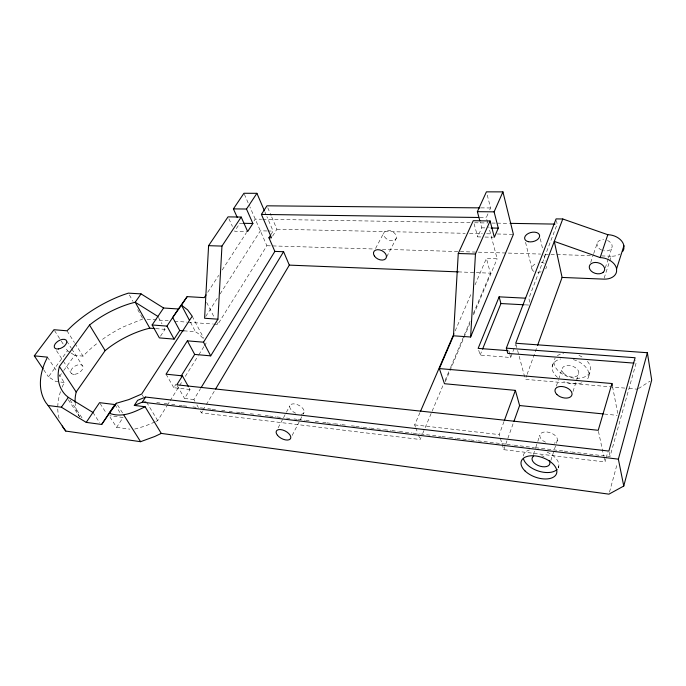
<?xml version="1.0" encoding="UTF-8"?>
<svg xmlns="http://www.w3.org/2000/svg" width="686" height="686" viewBox="0 0 686 686"><rect width="100%" height="100%" fill="white"/><g stroke="black" fill="none" stroke-linecap="round" stroke-linejoin="round"><path stroke-width="0.51" stroke-dasharray="3.43 2.57" d="M609.502 492.094L617.349 463.29M571.712 451.997L610.017 456.55L636.051 363.28L635.579 360.51M503.996 421.538L499.219 434.607L503.79 449.682L605.001 461.995L605.858 458.96M606.141 457.948L607.856 451.877M558.241 467.989L558.824 466.137M588.802 376.014L590.56 370.397M550.832 460.529L556.063 444.262M556.389 443.25L557.366 440.198M572.999 391.552L578.812 373.441M604.152 278.13L611.295 256.212A14.766 10.556 14.6 0 0 620.101 253.974M605.275 267.909L608.216 258.939M608.542 257.945L612.135 246.977M533.399 454.475L535.432 448.43M535.766 447.418L537.455 442.376M537.798 441.372L539.822 435.327M556.337 386.081L558.344 380.095M558.678 379.101L562.023 369.119M590.672 262.472L593.373 254.549M593.707 253.563L597.086 243.659A7.709 5.514 14.9 0 1 603.577 239.611M552.179 366.581L554.074 361.059M503.79 449.682L513.497 422.593M624.835 388.096L525.313 379.324L526.754 375.328M527.122 374.324L537.215 346.361M478.717 350.306L480.149 355.091L510.684 357.492L515.546 344.646M480.149 355.091L482.147 350.134M200.398 411.103L201.401 412.886L420.166 439.503L420.998 437.539M422.662 433.603L424.737 428.681M425.149 427.695L443.439 384.392M445.103 380.456L450.093 368.639M450.513 367.653L463.813 336.166M464.225 335.18L470.047 321.4M473.374 313.528L490.413 273.174L486.408 258.442L497.161 258.793L488.741 226.86M445.3 381.759L469.781 323.723M473.512 314.865L497.161 258.793M415.399 426.838L414.661 424.891L420.149 412.157M455.178 330.892L471.634 292.708M475.012 284.879L486.408 258.442M62.169 387.11L64.235 382.445L59.022 374.599M480.8 236.953L477.679 236.884L481.726 227.829L480.089 221.767M487.652 222.744L486.297 217.591L488.012 213.74M489.735 209.89L490.593 207.969L486.949 193.864M292.15 435.421L299.782 420.69M300.262 419.763L302.646 415.167M303.118 414.241L304.07 412.406M386.767 256.761L396.285 238.334M375.559 248.461L383.808 232.88M278.139 427.807L283.001 418.657M283.49 417.748L285.916 413.169M286.405 412.26L289.809 405.855M201.401 412.886L202.49 411.051M203.039 410.134L205.766 405.546M206.315 404.629L215.052 389.94M194.901 401.301L193.906 399.518L200.552 388.568M193.906 399.518L184.534 398.446L190.031 389.502L189.01 387.684M155.799 421.538L157.711 420.638L166.732 406.181M167.298 405.28L169.553 401.662M170.119 400.761L182.519 380.884M185.34 376.374L198.305 355.597M198.871 354.688L203.948 346.559M204.514 345.658L206.203 342.949M213.569 324.075L217.788 324.384L266.871 245.742L249.833 206.752M272.599 236.113L276.904 229.218L271.519 216.544M190.031 389.502L173.79 387.719L176.045 384.117M271.03 234.44L273.114 231.105L266.888 216.57M205.749 316.452L217.822 297.518M220.129 293.917L260.38 230.813L266.743 230.959M207.721 292.287L218.731 275.335M222.204 269.984L246.523 232.503M254.052 220.901L255.209 219.117L261.64 219.22M109.974 417.019L116.62 427.352L123.051 417.482L109.863 415.776M160.498 336.191L165.034 329.357L164.014 327.505M59.468 376.425L63.121 371.358M63.729 370.517L74.688 355.322L83.023 356.137L88.117 351.086A92.516 55.969 -30.2 0 1 98.492 342.323M64.235 382.445L55.815 381.493L48.457 376.854L67.494 350.76L65.239 347.253M638.417 388.636L649.934 381.184M154.847 421.993L145.072 426.083L133.024 429.573M142.92 318.896L122.785 327.128A92.516 55.969 -30.2 0 0 101.031 340.419M480.963 207.875L490.593 207.969M479.874 217.496L486.297 217.591M262.704 219.237L470.442 222.693M474.729 222.77L487.575 222.984M491.862 223.053L496.15 223.121M497.213 223.139L508.995 223.336M242.878 223.302L239.877 223.25L234.603 231.233L247.663 231.534M481.726 227.829L484.831 227.889M276.904 229.218L465.237 233.3M469.516 233.394L482.361 233.669M486.64 233.763L491.991 233.883M497.341 233.995L513.394 234.346M267.806 230.985L273.114 231.105M484.968 237.047L493.294 237.245M266.871 245.742L373.836 248.992M382.394 249.25L540.697 254.069M544.976 254.197L592.035 255.629M601.665 255.921L611.295 256.212M458.325 271.888L490.413 273.174M525.219 304.858L530.501 305.141M147.138 319.204L168.224 320.748M174.553 321.22L187.209 322.146M188.264 322.223L212.514 323.998M155.894 328.637L165.034 329.357M183.925 330.832L195.476 331.732L198.297 333.585L203.253 338.498M629.071 388.465L637.534 389.211M604.349 414.052L617.057 415.33M414.661 424.891L499.219 434.607M142.92 400.976L146.109 401.353M156.751 402.622L159.941 402.999M164.203 403.505L167.393 403.882M171.646 404.388L174.844 404.774M179.097 405.28L182.287 405.658M183.351 405.786L188.676 406.421M192.929 406.927L196.119 407.304M200.381 407.81L203.571 408.187M207.824 408.693L211.014 409.079M212.077 409.199L217.402 409.834M221.655 410.339L224.845 410.725M229.107 411.231L232.297 411.609M236.55 412.115L239.748 412.492M240.812 412.62L246.128 413.255M250.381 413.761L253.58 414.138M257.833 414.644L261.023 415.03M265.276 415.536L268.475 415.913M269.538 416.042L275.918 416.796M276.981 416.925L282.306 417.56M286.559 418.066L289.749 418.443M294.011 418.949L297.201 419.335M298.264 419.455L304.644 420.218M305.716 420.346L311.032 420.972M315.286 421.487L318.484 421.864M322.737 422.37L325.927 422.748M326.99 422.876L333.379 423.639M334.442 423.759L340.822 424.523M341.885 424.651L347.21 425.277M351.464 425.792L354.653 426.169M355.717 426.298L362.105 427.052M363.168 427.181L369.548 427.944M370.612 428.064L375.937 428.699M377 428.827L383.38 429.582M384.452 429.71L390.831 430.474M391.895 430.602L398.283 431.357M399.346 431.485L412.115 433.003M413.178 433.132L419.558 433.886M420.621 434.015L440.841 436.425M441.904 436.553L448.284 437.308M449.347 437.436L455.736 438.191M456.799 438.32L469.567 439.837M470.63 439.966L477.019 440.729M478.082 440.858L505.745 444.142M506.808 444.271L513.188 445.034M514.251 445.163L534.471 447.564M535.534 447.692L563.197 450.985M564.261 451.105L570.649 451.868M116.62 427.352L129.946 429.162M607.496 240.469L609.219 241.412A7.709 5.514 14.9 0 1 610.626 249.464L609.219 250.321A7.709 5.514 14.9 0 1 603.637 250.724M67.494 350.76L70.195 352.467M71.095 353.041L74.688 355.322M43.741 369.848L48.457 376.854M68.248 399.741L79.516 416.574M70.083 400.032L82.552 418.692M47.454 357.149L56.706 371.109M92.936 412.449L99.667 422.713M56.518 350.709L62.786 360.313M63.352 361.188L71.327 373.407M100.105 403.522L106.176 412.946M54.528 330.592L60.728 340.239M61.294 341.114L64.673 346.379M66.731 341.053L71.198 348.059M71.764 348.934L82.389 365.578M114.871 404.551L120.324 413.178M66.988 330.798L74.44 342.563M75.006 343.463L83.023 356.137M117.538 404.997L123.068 413.778M142.234 394.965L143.34 396.8M146.658 402.296L157.711 420.638M166.046 374.179L173.79 387.719M177.314 385.721L184.534 398.446M129.397 294.98L133.041 301.42M137.723 309.695L142.396 317.978M196.899 404.869L198.4 407.544M158.415 317.352L161.982 323.818M190.476 322.257L195.476 331.732M192.2 316.212L203.785 338.335M206.666 302.415L214.401 317.695M216.819 322.471L217.788 324.384M228.901 218.774L232.417 226.44M244.353 194.232L249.412 205.783M264.813 211.725L266.477 215.601M267.789 207.772L271.099 215.567M415.767 427.815L417.963 433.655M418.331 434.632L420.166 439.503M474.077 223.739L477.679 236.884M508.823 350.709L509.621 353.616M509.887 354.585L510.684 357.492M515.966 344.295L517.338 349.44M517.621 350.469L525.313 379.324M529.781 302.226L528.829 298.35L557.178 224.133L556.44 220.643M525.57 242.321L532.087 269.607M540.302 238.745L542.832 249.918M543.989 255.003L545.37 261.092M598.449 431.323L603.689 455.864M603.912 456.885L605.001 461.995M609.065 451.988L610.017 456.55M612.547 386.612L617.717 413.375M79.619 416.719A73.316 44.316 -30.2 0 1 75.186 403.291M59.09 418.254A92.516 55.969 -30.2 0 1 57.761 407.758M57.77 406.755A92.516 55.969 -30.2 0 1 60.771 390.78M546.562 266.365A7.477 4.733 -13 0 1 545.602 268.912M541.125 271.785A7.477 4.733 -13 0 1 537.292 272.308M533.982 271.51A7.477 4.733 -13 0 1 537.258 263.038M541.048 262.506A7.477 4.733 -13 0 1 544.358 263.278M295.675 413.221A7.88 4.262 27.8 0 1 290.392 404.869A7.88 4.262 27.8 0 1 301.626 407.184A7.88 4.262 27.8 0 1 301.068 414.335M587.413 361.376A18.882 11.894 17.6 0 1 574.645 378.149A18.882 11.894 17.6 0 1 555.145 358.152M557.384 355.742A18.882 11.894 17.6 0 1 563.66 353.204M578.933 355.374A18.882 11.894 17.6 0 1 583.194 357.706M573.333 359.601A18.959 11.868 17.7 0 1 586.573 380.147M581.908 382.882A18.959 11.868 17.7 0 1 563.866 381.305M557.521 377.386A18.959 11.868 17.7 0 1 560.728 358.975M523.212 455.984A18.591 10.444 19.4 0 1 529.378 449.999M547.119 452.134A18.591 10.444 19.4 0 1 558.241 467.869M541.708 455.778A9.295 5.222 19.4 0 1 544.007 456.61M545.542 442.196A9.141 5.282 19 0 1 541.005 433.278A9.141 5.282 19 0 1 554.322 434.821A9.141 5.282 19 0 1 554.194 443.199M601.733 250.107A7.709 5.514 14.9 0 1 597.094 243.641M74.894 374.307A6.809 3.893 -31.5 0 0 82.903 366.453A6.809 3.893 -31.5 0 0 72.81 367.756A6.809 3.893 -31.5 0 0 74.894 374.307M384.529 236.764A6.826 4.673 27.4 0 0 395.659 239.38A6.826 4.673 27.4 0 0 389.974 230.607A6.826 4.673 27.4 0 0 384.529 236.764M563.823 373.51A8.686 5.437 17.7 0 0 578.281 374.762A8.686 5.437 17.7 0 0 569.166 365.475A8.686 5.437 17.7 0 0 563.823 373.51"/><path stroke-width="1.03" d="M633.933 363.108L507.786 353.419L506.337 348.145L556.072 218.894L562.777 218.988L607.813 234.706A14.483 10.35 14.5 0 1 623.908 245.811L616.585 268.869L616.568 271.682A15.049 10.522 15.3 0 1 603.826 279.133L562.091 277.436L537.575 345.358M623.908 245.811L623.874 248.624A14.766 10.556 14.6 0 1 622.854 251.196M241.189 217.068L228.026 216.862L208.595 245.674L204.6 318.253L217.916 319.196L221.955 246.094L241.189 217.068L247.663 231.534L252.885 223.49L246.506 209.033L256.924 193.315L264.393 210.756M513.857 421.59L519.602 405.537L515.383 390.368L444.468 383.723L439.357 368.579L453.48 335.797L458.265 253.494L473.246 220.703L490.078 220.969L494.34 237.27L498.285 228.138L494.1 211.854L502.932 191.883L486.425 191.848L477.37 211.665L479.823 220.755M453.48 335.797L470.622 337.006L475.458 254.034L490.078 220.969M154.873 328.56L149.797 328.165L145.166 329.383A73.316 44.316 -30.2 0 0 109.083 347.51L105.147 350.606L76.18 391.989L75.451 395.668A73.316 44.316 -30.2 0 0 75.134 402.365M205.989 294.963L204.248 297.647L187.175 296.626L178.343 308.983L163.611 308.005L141.05 293.891L135.185 302.234L130.469 303.504A74.963 43.741 -29.8 0 0 93.562 321.931L89.514 325.044L59.39 366.487L58.576 370.157A74.963 43.741 -29.8 0 0 65.736 395.162L68.3 397.365L92.936 412.449M62.229 426.023A92.516 55.969 -30.2 0 0 63.678 428.407L65.805 431.082L140.587 441.69L154.813 436.468L161.27 433.406L608.945 494.152L623.763 486.048L651.7 380.035L647.37 352.724L515.692 343.257L562.777 218.988M623.763 486.048L618.36 459.148L647.37 352.724M439.357 368.579L611.946 383.525L598.226 430.302L176.799 384.812L182.407 375.859L166.046 374.179L187.381 340.848L203.502 342.185L210.696 355.863L274.863 251.41L268.938 237.768L270.507 235.272M616.585 268.869A14.758 10.316 15.3 0 0 600.156 257.593L607.813 234.706M504.364 420.527L515.383 390.368M482.55 349.14L500.934 303.546L499.125 296.841L525.648 298.187M499.125 296.841L478.142 348.385L507.769 350.623M470.622 337.006L513.394 234.346L502.932 191.883M420.569 411.18L453.909 333.833M215.593 389.022L289.32 265.122L283.584 251.702L274.863 251.41M201.101 387.659L283.584 251.702M181.13 376.022L194.687 354.413L187.381 340.848M203.502 342.185L217.916 319.196M145.612 397.048L137.603 400.341L134.302 405.417L142.311 402.168L145.612 397.048L608.876 451.079L635.116 357.74L506.337 348.145M268.938 237.768L271.519 237.836L261.409 214.418L266.957 205.817L479.891 207.867M163.611 308.005L152.121 324.975L159.366 337.898L174.107 339.124L179.723 330.506L183.925 330.832M86.222 422.379L101.648 424.463L114.871 404.551L99.556 402.665L86.222 422.379L61.38 407.201L48.131 405.503L46.031 402.862A94.599 55.24 -29.8 0 1 44.839 362.74L47.454 357.149L34.3 355.837L53.962 329.717L66.988 330.798L72.236 325.739A94.599 55.24 -29.8 0 1 123.54 294.748L128.359 293.136L141.05 293.891M152.121 324.975L166.964 326.107L178.343 308.983M101.648 424.463L116.431 403.239L128.736 399.621L141.685 394.047L192.2 316.212L187.621 309.866L181.481 305.21L172.692 317.481L179.723 330.506M187.175 296.626L181.481 305.21L189.473 320.371M237.287 217.505L233.403 208.887L243.933 193.272L256.924 193.315M61.38 407.201L68.3 397.365M108.311 414.43L116.431 403.239M161.27 433.406L145.089 406.738C133.813 412.32 122.485 417.92 109.691 413.401M233.403 208.887L246.506 209.033M477.37 211.665L494.1 211.854M261.409 214.418L478.802 217.488M510.067 223.353L555.043 224.099M243.882 223.319L252.885 223.49M491.039 228.001L498.285 228.138M208.595 245.674L221.955 246.094M458.265 253.494L475.458 254.034M289.32 265.122L458.325 271.888M500.934 303.546L524.164 304.798M194.687 354.413L210.696 355.863M519.602 405.537L603.286 413.941M142.311 402.168L618.36 459.148M134.302 405.417L145.089 406.738M600.156 257.593L554.288 241.386L562.091 277.436M157.909 316.435L135.185 302.234L149.797 328.165M48.131 405.503L65.805 431.082M34.3 355.837L43.149 368.974M59.39 366.487L76.18 391.989M123.917 415.227L140.587 441.69M89.514 325.044L105.147 350.606M182.407 375.859L188.504 386.775M166.964 326.107L174.107 339.124M611.946 383.525L612.349 385.583M557.143 469.387A18.591 10.444 19.4 0 1 538.69 471.153A18.591 10.444 19.4 0 1 523.469 458.857M549.074 460.615A9.295 5.222 19.4 0 1 540.191 466.24A9.295 5.222 19.4 0 1 533.605 456.216M603.105 272.376L601.691 273.217A7.855 5.488 15.6 0 1 589.334 267.857A7.855 5.488 15.6 0 1 599.864 263.347L601.622 264.316A7.855 5.488 15.6 0 1 603.105 272.376M58.413 348.942A6.954 3.833 -31 0 0 66.679 341.045A6.954 3.833 -31 0 0 56.423 342.46A6.954 3.833 -31 0 0 58.413 348.942M528.392 241.695A7.657 4.682 -13.5 0 0 539.642 235.881A7.657 4.682 -13.5 0 0 528.34 233.454A7.657 4.682 -13.5 0 0 528.392 241.695M277.453 435.258A8.026 4.167 27.9 0 0 290.144 439.109A8.026 4.167 27.9 0 0 282.795 430.028A8.026 4.167 27.9 0 0 277.453 435.258M374.385 256.007A6.937 4.639 27.4 0 0 385.669 258.725A6.937 4.639 27.4 0 0 379.83 249.918A6.937 4.639 27.4 0 0 374.385 256.007M525.056 470.965A18.676 10.401 19.5 0 0 555.72 475.132A18.676 10.401 19.5 0 0 536.015 455.993A18.676 10.401 19.5 0 0 525.056 470.965M556.852 394.459A8.832 5.394 18.2 0 0 571.498 395.882A8.832 5.394 18.2 0 0 562.203 386.527A8.832 5.394 18.2 0 0 556.852 394.459"/></g></svg>
